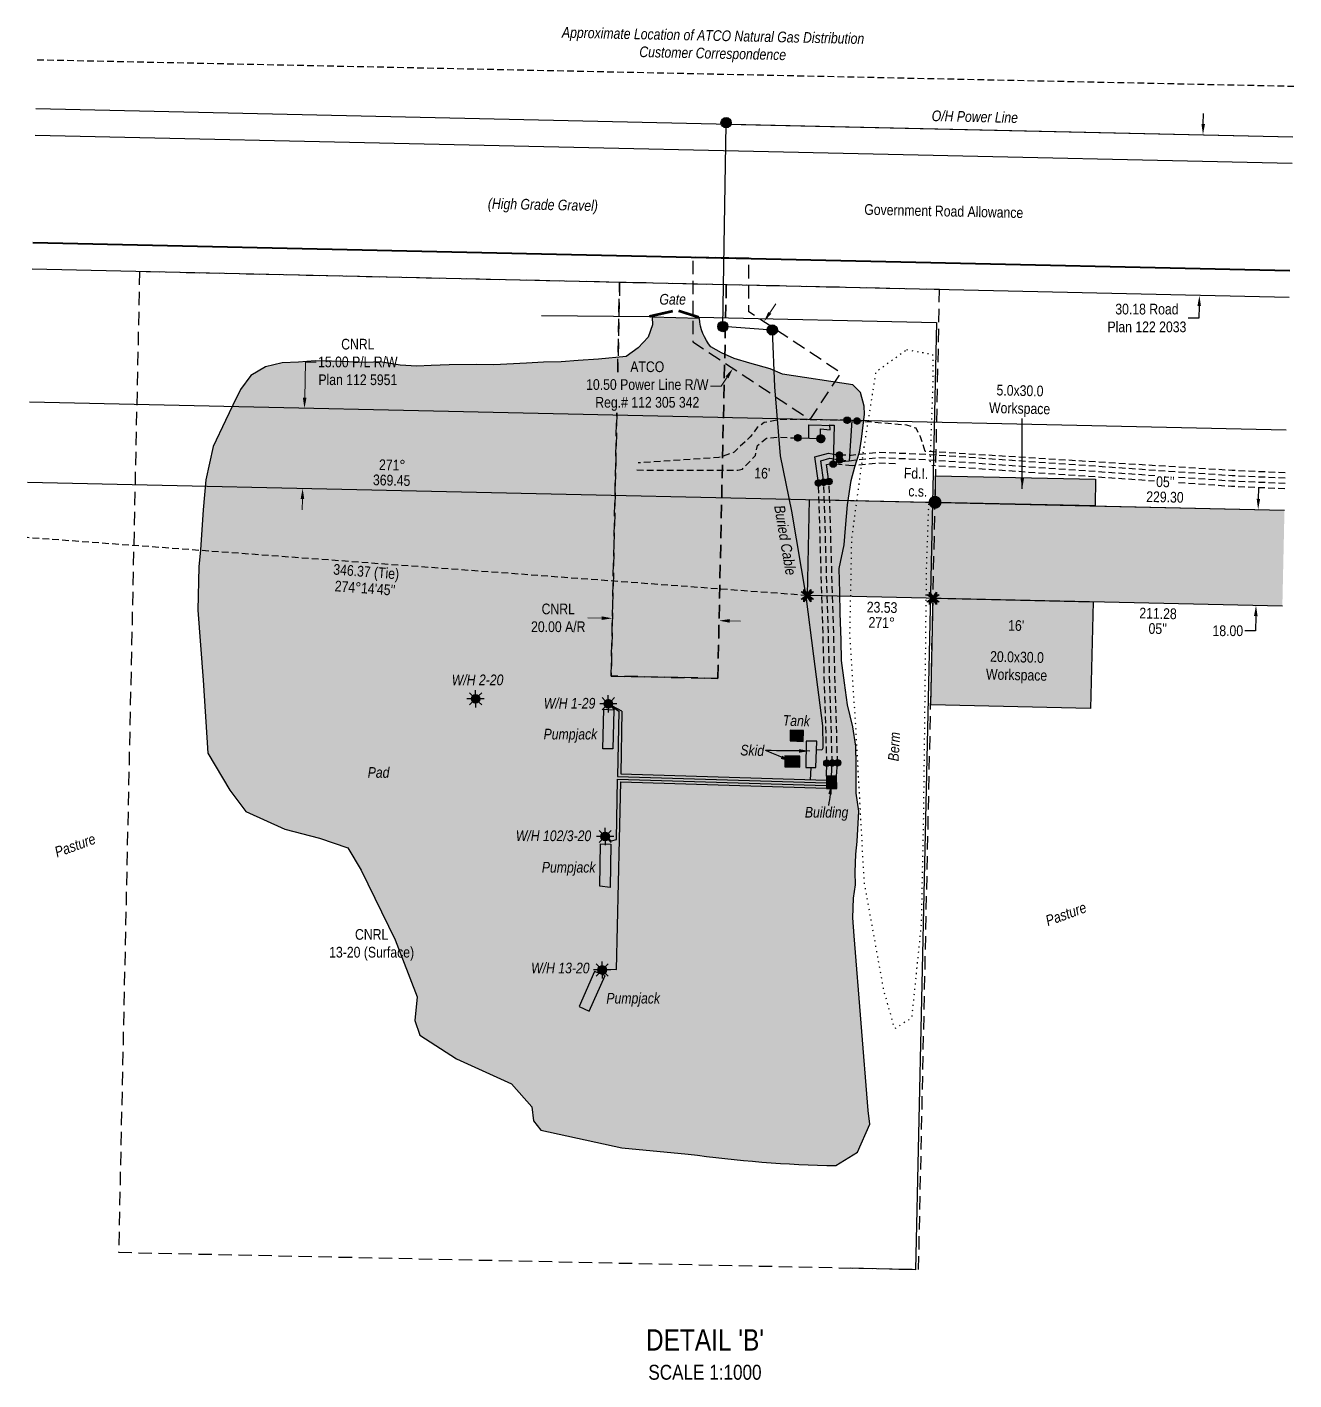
# Model space of a CAD drawing. Extents: x 397736 to 405633, y 6113180 to 6118658.
# Drawn here: x 403113 to 404300, y 6113451 to 6114719 of the extents above; entities that cross this region are included whole.
import ezdxf
from ezdxf.enums import TextEntityAlignment as Align

# ---------------------------------------------------------------- set-up
doc = ezdxf.new("R2010")
doc.units = 0
doc.header["$LTSCALE"] = 5
doc.header["$PDSIZE"] = 0.5
for name, pattern in [('foc-ACCESSROAD', [3.75, 2.5, -1.25]), ('foc-FLOWLINE', [3.75, 2.5, -1.25]), ('foc-TIELINE', [1.875, 1.25, -0.625]), ('foc-TOPO', [1, 0.2, -0.8]), ('UG_PIPE', [1.875, 1.25, -0.625])]:
    doc.linetypes.add(name, pattern=pattern)
doc.layers.get('Defpoints').update_dxf_attribs({"color": 9})
for name, color, linetype in [('AS-CABLE', 224, 'foc-CABLE'), ('AS-FENCE', 48, 'foc-FENCE'), ('AS-PIPE-UG', 44, 'UG_PIPE'), ('AS-PIPE-UG-T', 44, 'Continuous'), ('AS-POWER', 104, 'foc-POWER'), ('AS-POWER-EXISTING-PP', 72, 'Continuous'), ('AS-POWER-T', 104, 'Continuous'), ('AS-ROADS', 254, 'Continuous'), ('AS-SYMBOL', 7, 'Continuous'), ('AS-TELUS', 224, 'foc-TEL'), ('C-AR', 13, 'foc-ACCESSROAD'), ('C-RW', 13, 'Continuous'), ('C-WS', 13, 'foc-ACCESSROAD'), ('C-WS-S', 8, 'Continuous'), ('DETAIL-T', 7, 'Continuous'), ('F-EZE', 190, 'foc-FLOWLINE'), ('L-BD', 7, 'Continuous'), ('L-BD1', 253, 'Continuous'), ('L-MON', 1, 'Continuous'), ('L-MON-T', 1, 'Continuous'), ('L-ROAD-T', 7, 'Continuous'), ('L-SEC', 7, 'Continuous'), ('L-TIE', 7, 'foc-TIELINE'), ('L-TITLEDB', 4, 'Continuous'), ('L-TITLEDB-T', 4, 'Continuous'), ('P-PROPOSED', 10, 'Continuous'), ('P-PROPOSED-H', 21, 'Continuous'), ('P-TEMP-BLUE', 146, 'Continuous'), ('P-TEMP-BLUE-T', 146, 'Continuous'), ('P-TXT', 4, 'Continuous'), ('T-LOW-AREA', 48, 'foc-TOPO')]:
    doc.layers.add(name, color=color, linetype=linetype)
for name, color, linetype, lineweight in [('AS-GENERAL', 48, 'Continuous', 18), ('C-AR-T', 13, 'Continuous', 9), ('C-RW-T', 13, 'Continuous', 9), ('C-WS-T', 13, 'Continuous', 9), ('F-EZE-T', 190, 'Continuous', 9), ('T-TEXT', 48, 'Continuous', 18)]:
    doc.layers.add(name, color=color, linetype=linetype, lineweight=lineweight)
for name, color, linetype, true_color in [('AS-PIPE-AG', 7, 'Continuous', 0x7d00fa), ('AS-STRUCTURE-H', 7, 'Continuous', 0xa8a8a8), ('AS-STRUCTURE-T', 7, 'Continuous', 0x454545), ('P-TEMP-BLUE-H', 7, 'Continuous', 0x99e6ff)]:
    doc.layers.add(name, color=color, linetype=linetype, true_color=true_color)
doc.layers.add('AS-STRUCTURE', color=7, linetype='Continuous', lineweight=30, true_color=0x595959)
doc.styles.add('80CG', font='ARIALN.TTF', dxfattribs={"height": 10})
doc.styles.add('80L', font='ARIALN.TTF', dxfattribs={"height": 10})
doc.styles.add('80LS', font='ARIALNI.TTF', dxfattribs={"height": 10})
doc.styles.add('foc-LtypeFont', font='ARIALN.TTF', dxfattribs={"height": 7.35})
doc.linetypes.add('foc-CABLE', pattern='A,2,-1,["C",foc-LtypeFont,S=0.2,R=0,X=-0.625,Y=-0.75],-1.24,8', length=12.24)
doc.linetypes.add('foc-FENCE', pattern='A,10,-1,["X",foc-LtypeFont,S=0.2,R=0,X=-0.625,Y=-0.75],-1.24', length=12.24)
doc.linetypes.add('foc-POWER', pattern='A,6,-1,["P",foc-LtypeFont,S=0.2,R=0,X=-0.625,Y=-0.75],-1.24,4', length=12.24)
doc.linetypes.add('foc-POWER-NOLINE', pattern='A,0,-4,["P",foc-LtypeFont,S=0.2,R=0,X=-0.625,Y=-0.75],-8.24', length=12.24)
doc.linetypes.add('foc-TEL', pattern='A,2,-1,["T",foc-LtypeFont,S=0.2,R=0,X=-0.425,Y=-0.75],-1.24,8', length=12.24)
doc.linetypes.add('foc-TEL-NOLINE', pattern='A,0,-2,["T",foc-LtypeFont,S=0.2,R=0,X=-0.425,Y=-0.75],-10.24', length=12.24)
doc.dimstyles.new('Compass 5 000', dxfattribs={"dimscale": 5, "dimtxt": 9, "dimasz": 2, "dimexe": 0.2, "dimexo": 0.0625, "dimgap": 0.5, "dimtad": 0, "dimtih": 1, "dimtoh": 1, "dimzin": 0, "dimdsep": 46, "dimtxsty": '80CG', "dimcen": 0.1, "dimse1": 1, "dimse2": 1, "dimclrd": 256, "dimclrt": 256, "dimaunit": 1, "dimadec": 4, "dimazin": 0, "dimtfac": 0.06, "dimtofl": 0, "dimtmove": 0, "dimatfit": 1, "dimfxl": 0.2, "dimtolj": 1, "dimtzin": 0, "dimlwd": -1, "dimarcsym": 0})

# ---------------------------------------------------------------- blocks, each defined once
blk = doc.blocks.new('GAS')
h = blk.add_hatch(color=255)
h.dxf.hatch_style = 1
edge = h.paths.add_edge_path()
edge.add_arc((0, 0), 0.9, 0, 360)
for p, q in [((-0.81, 0), (-1.62, 0)), ((-0.57, 0.57), (-1.14, 1.14)), ((0, 0.81), (0, 1.62)), ((0.57, 0.57), (1.14, 1.14)), ((1.62, 0), (0.81, 0)), ((-0.57, -0.57), (-1.14, -1.14)), ((0, -0.81), (0, -1.62)), ((1.14, -1.14), (0.57, -0.57))]:
    blk.add_line(p, q)
blk.add_circle((0, 0), 0.8)
blk = doc.blocks.new('RISER')
h = blk.add_hatch(color=255)
h.dxf.hatch_style = 1
edge = h.paths.add_edge_path()
edge.add_arc((0, 0), 0.7, 0, 360)
blk.add_hatch(color=13).paths.add_polyline_path([(0.58, -0.15), (-0.58, -0.15, 0.774597)])
at = {"color": 13}
blk.add_line((-0.58, -0.15), (0.58, -0.15), dxfattribs=at)
blk.add_circle((0, 0), 0.6, dxfattribs=at)
blk = doc.blocks.new('PIG')
h = blk.add_hatch(color=255)
h.dxf.hatch_style = 1
edge = h.paths.add_edge_path()
edge.add_arc((0, 0), 0.85, 0, 360)
at = {"layer": 'AS-SYMBOL'}
h = blk.add_hatch(color=13, dxfattribs=at)
h.dxf.hatch_style = 1
h.paths.add_polyline_path([(-0.1, 0, 1), (-0.55, 0, 1)])
h = blk.add_hatch(color=13, dxfattribs=at)
h.dxf.hatch_style = 1
h.paths.add_polyline_path([(0.1, 0, 1), (0.55, 0, 1)])
at = {"layer": 'AS-SYMBOL', "color": 13}
for centre, radius in [((0, 0), 0.75), ((-0.33, 0), 0.225), ((0.33, 0), 0.225)]:
    blk.add_circle(centre, radius, dxfattribs=at)
blk = doc.blocks.new('fdia')
at = {"color": 255, "const_width": 1}
blk.add_lwpolyline([(-0.5, 0, 1), (0.5, 0, 1)], format="xyb", close=True, dxfattribs=at)
blk = doc.blocks.new('Fdiaa')
blk.add_blockref('fdia', (0, 0))
blk = doc.blocks.new('fdib')
at = {"color": 1, "const_width": 1.6}
blk.add_lwpolyline([(-0.4, 0, 1), (0.4, 0, 1)], format="xyb", close=True, dxfattribs=at)
at = {"color": 1}
blk.add_circle((0, 0), 0.8, dxfattribs=at)
blk = doc.blocks.new('Fdibb')
blk.add_blockref('fdib', (0, 0))
blk = doc.blocks.new('fdicc')
for name in ['Fdibb', 'Fdiaa']:
    blk.add_blockref(name, (0, 0))
blk = doc.blocks.new('FDI')
blk.add_blockref('fdicc', (0, 0))
blk = doc.blocks.new('TEMP')
h = blk.add_hatch(color=255)
h.dxf.hatch_style = 1
h.paths.add_polyline_path([(0, 0.25), (-0.67, 1.15), (-0.67, 0.67), (-1.15, 0.67), (-0.25, 0), (-1.15, -0.67), (-0.67, -0.67), (-0.67, -1.15), (0, -0.25), (0.67, -1.15), (0.67, -0.67), (1.15, -0.67), (0.25, 0), (1.15, 0.67), (0.67, 0.67), (0.67, 1.15)])
h.paths.add_polyline_path([(0.57, 0.85), (0.57, 0.57), (0.85, 0.57), (0.08, 0), (0.85, -0.57), (0.57, -0.57), (0.57, -0.85), (0, -0.08), (-0.57, -0.85), (-0.57, -0.57), (-0.85, -0.57), (-0.08, 0), (-0.85, 0.57), (-0.57, 0.57), (-0.57, 0.85), (0, 0.08)], flags=16)
h = blk.add_hatch(color=1)
h.dxf.hatch_style = 1
h.paths.add_polyline_path([(0, 0.08), (-0.57, 0.85), (-0.57, 0.57), (-0.85, 0.57), (-0.08, 0), (-0.85, -0.57), (-0.57, -0.57), (-0.57, -0.85), (0, -0.08), (0.57, -0.85), (0.57, -0.57), (0.85, -0.57), (0.08, 0), (0.85, 0.57), (0.57, 0.57), (0.57, 0.85)])
at = {"color": 1}
for p, q in [((-0.08, 0), (0.08, 0)), ((0, 0.08), (0, -0.08))]:
    blk.add_line(p, q, dxfattribs=at)
at = {"color": 255, "flags": 128}
blk.add_lwpolyline([(-0.25, 0), (-1.15, 0.67), (-0.67, 0.67), (-0.67, 1.15), (0, 0.25), (0.67, 1.15), (0.67, 0.67), (1.15, 0.67), (0.25, 0), (1.15, -0.67), (0.67, -0.67), (0.67, -1.15), (0, -0.25), (-0.67, -1.15), (-0.67, -0.67), (-1.15, -0.67)], close=True, dxfattribs=at)
at = {"color": 1, "flags": 128}
blk.add_lwpolyline([(-0.08, 0), (-0.85, 0.57), (-0.57, 0.57), (-0.57, 0.85), (0, 0.08), (0.57, 0.85), (0.57, 0.57), (0.85, 0.57), (0.08, 0), (0.85, -0.57), (0.57, -0.57), (0.57, -0.85), (0, -0.08), (-0.57, -0.85), (-0.57, -0.57), (-0.85, -0.57)], close=True, dxfattribs=at)
blk = doc.blocks.new('*D64')
at = {"layer": 'C-AR-T', "transparency": 16777216}
for p, q in [((403651.7, 6114165.3), (403638.7, 6114165.5)), ((403771.7, 6114162.7), (403781.6, 6114162.5))]:
    blk.add_line(p, q, dxfattribs=at)
for points in [[(403651.8, 6114166.9), (403651.7, 6114163.6), (403661.7, 6114165.1)], [(403771.7, 6114164.4), (403771.6, 6114161), (403761.7, 6114162.9)]]:
    blk.add_solid(points, dxfattribs=at)
at = {"layer": 'Defpoints', "color": 0, "transparency": 16777216}
for p in [(403662.3, 6114193.3), (403762.3, 6114191.2), (403661.7, 6114165.1)]:
    blk.add_point(p, dxfattribs=at)
at = {"layer": 'C-AR-T', "transparency": 16777216, "insert": (403611, 6114165.5), "char_height": 10, "attachment_point": 5, "style": '80CG'}
blk.add_mtext('\\A1;CNRL\\P20.00 A/R', dxfattribs=at)
blk = doc.blocks.new('*D65')
at = {"layer": 'C-RW-T', "transparency": 16777216}
for p, q in [((403373.4, 6114371.8), (403374.1, 6114405.3)), ((403374.1, 6114405.3), (403384.1, 6114405.3)), ((403371.3, 6114276.9), (403371.1, 6114266.9))]:
    blk.add_line(p, q, dxfattribs=at)
for points in [[(403371.7, 6114371.9), (403375.1, 6114371.8), (403373.2, 6114361.8)], [(403369.6, 6114276.9), (403373, 6114276.9), (403371.5, 6114286.9)]]:
    blk.add_solid(points, dxfattribs=at)
at = {"layer": 'Defpoints', "color": 0, "transparency": 16777216}
for p in [(403449.3, 6114360.2), (403371.5, 6114286.9), (403447.7, 6114285.2)]:
    blk.add_point(p, dxfattribs=at)
at = {"layer": 'C-RW-T', "transparency": 16777216, "insert": (403423.2, 6114405.3), "char_height": 10, "attachment_point": 5, "style": '80CG'}
blk.add_mtext('\\A1;CNRL\\P15.00 P/L R/W\\PPlan 112 5951', dxfattribs=at)
blk = doc.blocks.new('POWERPOLE')
h = blk.add_hatch(color=255)
edge = h.paths.add_edge_path()
edge.add_arc((0, 0), 0.96, 0, 360)
at = {"linetype": 'Continuous'}
for p, q in [((0.68, -0.68), (-0.68, 0.68)), ((-0.68, -0.68), (0.68, 0.68))]:
    blk.add_line(p, q, dxfattribs=at)
blk.add_circle((0, 0), 0.96, dxfattribs=at)
blk = doc.blocks.new('*D66')
at = {"layer": 'Defpoints', "color": 0, "transparency": 16777216}
for p in [(404144.6, 6114619.9), (404141.3, 6114469.3), (404211.7, 6114467.7)]:
    blk.add_point(p, dxfattribs=at)
at = {"layer": 'L-TITLEDB-T', "transparency": 16777216}
for p, q in [((404215.3, 6114628.3), (404215.5, 6114638.3)), ((404211.4, 6114457.7), (404211.2, 6114446.5)), ((404211.2, 6114446.5), (404201.2, 6114446.5))]:
    blk.add_line(p, q, dxfattribs=at)
for points in [[(404213.6, 6114628.4), (404216.9, 6114628.3), (404215, 6114618.3)], [(404209.8, 6114457.7), (404213.1, 6114457.7), (404211.7, 6114467.7)]]:
    blk.add_solid(points, dxfattribs=at)
at = {"layer": 'L-TITLEDB-T', "transparency": 16777216, "insert": (404162.5, 6114446.5), "char_height": 10, "attachment_point": 5, "style": '80CG'}
blk.add_mtext('\\A1;30.18 Road\\PPlan 122 2033', dxfattribs=at)
blk = doc.blocks.new('*D67')
at = {"layer": 'Defpoints', "color": 0, "transparency": 16777216}
for p in [(403827.9, 6114427), (403774.6, 6114399.3), (403798.8, 6114383.3)]:
    blk.add_point(p, dxfattribs=at)
at = {"layer": 'F-EZE-T', "transparency": 16777216}
for p, q in [((403809.2, 6114451.4), (403814.8, 6114459.7)), ((403763.6, 6114382.7), (403753.6, 6114382.7)), ((403769.1, 6114391), (403763.6, 6114382.7))]:
    blk.add_line(p, q, dxfattribs=at)
for points in [[(403807.8, 6114452.3), (403810.6, 6114450.5), (403803.7, 6114443.1)], [(403767.7, 6114391.9), (403770.5, 6114390.1), (403774.6, 6114399.3)]]:
    blk.add_solid(points, dxfattribs=at)
at = {"layer": 'F-EZE-T', "transparency": 16777216, "insert": (403694.4, 6114382.7), "char_height": 10, "attachment_point": 5, "style": '80CG'}
blk.add_mtext('\\A1;ATCO\\P10.50 Power Line R/W\\PReg.# 112 305 342', dxfattribs=at)
blk = doc.blocks.new('*D68')
at = {"layer": 'Defpoints', "color": 0, "transparency": 16777216}
for p in [(404185.8, 6114268.9), (404183.8, 6114178.9), (404264.7, 6114177.1)]:
    blk.add_point(p, dxfattribs=at)
at = {"layer": 'P-TXT', "transparency": 16777216}
for p, q in [((404266.9, 6114277.1), (404267.2, 6114287.1)), ((404264.5, 6114167.1), (404264.2, 6114153.4)), ((404264.2, 6114153.4), (404254.2, 6114153.4))]:
    blk.add_line(p, q, dxfattribs=at)
for points in [[(404265.3, 6114277.1), (404268.6, 6114277), (404266.7, 6114267.1)], [(404262.8, 6114167.2), (404266.2, 6114167.1), (404264.7, 6114177.1)]]:
    blk.add_solid(points, dxfattribs=at)
at = {"layer": 'P-TXT', "transparency": 16777216, "insert": (404238.3, 6114153.4), "char_height": 10, "attachment_point": 5, "style": '80CG'}
blk.add_mtext('\\A1;18.00', dxfattribs=at)

msp = doc.modelspace()

# ---------------------------------------------------------------- hatches: boundary and pattern name
at = {"layer": 'AS-ROADS'}
h = msp.add_hatch(color=256, dxfattribs=at)
h.dxf.hatch_style = 1
edge = h.paths.add_edge_path()
edge.add_line((403698.893, 6114447.282), (403699.403, 6114440.042))
edge.add_line((403699.403, 6114440.042), (403695.308, 6114428.597))
edge.add_line((403695.308, 6114428.597), (403685.898, 6114418.672))
edge.add_line((403685.898, 6114418.672), (403674.458, 6114410.322))
edge.add_line((403674.458, 6114410.322), (403648.668, 6114407.882))
edge.add_line((403648.668, 6114407.882), (403629.558, 6114406.632))
edge.add_line((403629.558, 6114406.632), (403613.653, 6114405.387))
edge.add_line((403613.653, 6114405.387), (403597.183, 6114405.042))
edge.add_line((403597.183, 6114405.042), (403581.328, 6114404.092))
edge.add_line((403581.328, 6114404.092), (403550.588, 6114402.737))
edge.add_line((403550.588, 6114402.737), (403534.543, 6114402.907))
edge.add_line((403534.543, 6114402.907), (403508.903, 6114402.527))
edge.add_line((403508.903, 6114402.527), (403491.933, 6114402.167))
edge.add_line((403491.933, 6114402.167), (403478.343, 6114401.482))
edge.add_line((403478.343, 6114401.482), (403462.873, 6114402.197))
edge.add_line((403462.873, 6114402.197), (403444.183, 6114405.582))
edge.add_line((403444.183, 6114405.582), (403431.693, 6114404.962))
edge.add_line((403431.693, 6114404.962), (403414.758, 6114405.577))
edge.add_line((403414.758, 6114405.577), (403398.598, 6114405.942))
edge.add_line((403398.598, 6114405.942), (403383.278, 6114406.377))
edge.add_line((403383.278, 6114406.377), (403367.538, 6114405.272))
edge.add_line((403367.538, 6114405.272), (403352.188, 6114404.382))
edge.add_line((403352.188, 6114404.382), (403336.838, 6114400.857))
edge.add_line((403336.838, 6114400.857), (403322.898, 6114392.567))
edge.add_line((403322.898, 6114392.567), (403313.378, 6114379.612))
edge.add_line((403313.378, 6114379.612), (403306.133, 6114364.712))
edge.add_line((403306.133, 6114364.712), (403299.163, 6114350.567))
edge.add_line((403299.163, 6114350.567), (403287.788, 6114326.192))
edge.add_line((403287.788, 6114326.192), (403280.873, 6114294.914))
edge.add_line((403280.873, 6114294.914), (403278.378, 6114266.651))
edge.add_line((403278.378, 6114266.651), (403275.883, 6114229.243))
edge.add_line((403275.883, 6114229.243), (403274.219, 6114213.449))
edge.add_line((403274.219, 6114213.449), (403273.387, 6114172.716))
edge.add_line((403273.387, 6114172.716), (403278.378, 6114107.045))
edge.add_line((403278.378, 6114107.045), (403282.536, 6114038.881))
edge.add_line((403282.536, 6114038.881), (403303.328, 6114003.967))
edge.add_line((403303.328, 6114003.967), (403318.298, 6113984.016))
edge.add_line((403318.298, 6113984.016), (403354.892, 6113967.391))
edge.add_line((403354.892, 6113967.391), (403387.328, 6113959.078))
edge.add_line((403387.328, 6113959.078), (403413.941, 6113949.934))
edge.add_line((403413.941, 6113949.934), (403426.417, 6113929.152))
edge.add_line((403426.417, 6113929.152), (403458.111, 6113863.666))
edge.add_line((403458.111, 6113863.666), (403478.93, 6113810.395))
edge.add_line((403478.93, 6113810.395), (403476.721, 6113788.131))
edge.add_line((403476.721, 6113788.131), (403481.428, 6113774.603))
edge.add_line((403481.428, 6113774.603), (403515.572, 6113752.129))
edge.add_line((403515.572, 6113752.129), (403567.203, 6113728.823))
edge.add_line((403567.203, 6113728.823), (403586.357, 6113707.181))
edge.add_line((403586.357, 6113707.181), (403587.752, 6113694.241))
edge.add_line((403587.752, 6113694.241), (403594.685, 6113685.54))
edge.add_line((403594.685, 6113685.54), (403670.466, 6113668.892))
edge.add_line((403670.466, 6113668.892), (403732.715, 6113663.084))
edge.add_arc((403890.895, 6114793.882), 1141.807, 262.036919, 269.00983)
edge.add_line((403871.163, 6113652.245), (403891.231, 6113664.86))
edge.add_line((403891.231, 6113664.86), (403902.834, 6113691.083))
edge.add_line((403902.834, 6113691.083), (403901.268, 6113703.722))
edge.add_line((403901.268, 6113703.722), (403888.318, 6113867.507))
edge.add_line((403888.318, 6113867.507), (403886.868, 6113884.332))
edge.add_line((403886.868, 6113884.332), (403887.713, 6113902.812))
edge.add_line((403887.713, 6113902.812), (403889.328, 6113915.277))
edge.add_line((403889.328, 6113915.277), (403889.088, 6113927.272))
edge.add_line((403889.088, 6113927.272), (403889.668, 6113944.002))
edge.add_line((403889.668, 6113944.002), (403890.968, 6113956.047))
edge.add_line((403890.968, 6113956.047), (403892.678, 6113984.427))
edge.add_line((403892.678, 6113984.427), (403890.153, 6114001.217))
edge.add_line((403890.153, 6114001.217), (403890.188, 6114028.207))
edge.add_line((403890.188, 6114028.207), (403889.808, 6114045.387))
edge.add_line((403889.808, 6114045.387), (403886.863, 6114063.332))
edge.add_line((403886.863, 6114063.332), (403882.118, 6114084.067))
edge.add_line((403882.118, 6114084.067), (403879.183, 6114104.492))
edge.add_line((403879.183, 6114104.492), (403876.408, 6114125.467))
edge.add_line((403876.408, 6114125.467), (403876.048, 6114144.707))
edge.add_line((403876.048, 6114144.707), (403875.173, 6114170.037))
edge.add_line((403875.173, 6114170.037), (403874.693, 6114189.302))
edge.add_line((403874.693, 6114189.302), (403874.208, 6114211.872))
edge.add_line((403874.208, 6114211.872), (403878.793, 6114233.952))
edge.add_line((403878.793, 6114233.952), (403880.083, 6114249.472))
edge.add_line((403880.083, 6114249.472), (403882.053, 6114271.602))
edge.add_line((403882.053, 6114271.602), (403885.428, 6114294.112))
edge.add_line((403885.428, 6114294.112), (403888.838, 6114307.177))
edge.add_line((403888.838, 6114307.177), (403893.148, 6114320.682))
edge.add_line((403893.148, 6114320.682), (403895.208, 6114333.147))
edge.add_line((403895.208, 6114333.147), (403898.003, 6114356.407))
edge.add_line((403898.003, 6114356.407), (403897.653, 6114363.837))
edge.add_line((403897.653, 6114363.837), (403894.068, 6114376.747))
edge.add_line((403894.068, 6114376.747), (403887.088, 6114384.067))
edge.add_line((403887.088, 6114384.067), (403821.048, 6114393.952))
edge.add_line((403821.048, 6114393.952), (403809.503, 6114398.967))
edge.add_line((403809.503, 6114398.967), (403790.468, 6114404.237))
edge.add_line((403790.468, 6114404.237), (403775.898, 6114408.647))
edge.add_line((403775.898, 6114408.647), (403763.808, 6114413.792))
edge.add_line((403763.808, 6114413.792), (403753.908, 6114419.567))
edge.add_arc((403791.28, 6114450.078), 48.245, 184.637693, 219.228461, ccw=False)
edge.add_line((403743.193, 6114446.177), (403698.893, 6114447.282))
at = {"layer": 'AS-STRUCTURE-H'}
h = msp.add_hatch(color=256, dxfattribs=at)
h.dxf.hatch_style = 1
h.paths.add_polyline_path([(403828.118, 6114050.167), (403840.338, 6114049.721), (403840.708, 6114059.852), (403828.358, 6114060.262)])
h = msp.add_hatch(color=256, dxfattribs=at)
h.dxf.hatch_style = 1
h.paths.add_polyline_path([(403852.348, 6114025.362), (403853.333, 6114050.102), (403843.348, 6114050.097), (403842.948, 6114025.327)])
h = msp.add_hatch(color=256, dxfattribs=at)
h.dxf.hatch_style = 1
h.paths.add_polyline_path([(403837.411, 6114025.716), (403837.408, 6114036.032), (403823.118, 6114036.187), (403823.138, 6114025.822)])
h = msp.add_hatch(color=256, dxfattribs=at)
h.dxf.hatch_style = 1
h.paths.add_polyline_path([(403862.241, 6114005.733), (403871.918, 6114005.752), (403871.821, 6114017.25), (403862.218, 6114017.272)])
at = {"layer": 'P-PROPOSED-H'}
h = msp.add_hatch(color=256, dxfattribs=at)
h.dxf.hatch_style = 1
h.paths.add_polyline_path([(404289.382, 6114176.599), (403844.415, 6114186.443), (403846.405, 6114276.387), (404291.372, 6114266.543)])
at = {"layer": 'P-TEMP-BLUE-H'}
h = msp.add_hatch(color=256, dxfattribs=at)
h.dxf.hatch_style = 1
h.paths.add_polyline_path([(403964.559, 6114298.77), (404114.467, 6114295.454), (404113.914, 6114270.469), (403964.007, 6114273.786)])
h = msp.add_hatch(color=256, dxfattribs=at)
h.dxf.hatch_style = 1
h.paths.add_polyline_path([(403962.078, 6114183.84), (404111.986, 6114180.523), (404109.775, 6114080.585), (403959.936, 6114083.9)])

# ---------------------------------------------------------------- linework, layer by layer
at = {"layer": 'AS-CABLE', "flags": 128}
for points in [[(403811.518, 6114435.262), (403813.428, 6114382.137), (403819.003, 6114317.512), (403829.543, 6114265.497), (403843.073, 6114185.882), (403850.148, 6114129.752), (403858.413, 6114064.262), (403858.778, 6114044.982), (403858.743, 6114043.387), (403857.968, 6114041.667), (403853.308, 6114041.812)], [(403847.373, 6114013.567), (403848.058, 6114025.307)]]:
    msp.add_lwpolyline(points, dxfattribs=at)
at = {"layer": 'AS-FENCE', "flags": 128}
for points in [[(403595.34, 6114449.041), (403696.348, 6114448.007)], [(403742.733, 6114447.207), (403965.273, 6114442.257), (403945.798, 6113554.672), (403884.863, 6113555.947)]]:
    msp.add_lwpolyline(points, dxfattribs=at)
at = {"layer": 'AS-GENERAL', "const_width": 2.499, "flags": 128}
for points in [[(403718.302, 6114453.012), (403696.348, 6114448.007)], [(403742.733, 6114447.207), (403723.7, 6114453.296)]]:
    msp.add_lwpolyline(points, dxfattribs=at)
at = {"layer": 'AS-PIPE-AG', "flags": 128}
for points in [[(403836.093, 6114334.262), (403856.528, 6114333.672), (403856.728, 6114342.597), (403865.868, 6114341.587), (403865.488, 6114346.392), (403869.468, 6114346.202), (403868.588, 6114309.667)], [(403845.663, 6114333.992), (403845.658, 6114346.412), (403869.688, 6114345.707)], [(403886.073, 6114350.557), (403883.463, 6114312.362), (403869.208, 6114311.012)], [(403891.103, 6114350.072), (403882.153, 6114350.802)], [(403854.706, 6114291.916), (403851.346, 6114316.504), (403864.082, 6114319.952), (403874.353, 6114318.102)], [(403859.658, 6114292.592), (403856.893, 6114312.827), (403865.388, 6114315.127), (403874.588, 6114313.527)], [(403864.61, 6114293.269), (403862.44, 6114309.151), (403866.694, 6114310.303), (403869.208, 6114311.012)], [(403670.611, 6114078.007), (403657.883, 6114085.047)], [(403659.828, 6114083.637), (403667.613, 6114078.057)], [(403667.613, 6114078.057), (403666.578, 6114016.832)], [(403670.611, 6114078.007), (403669.618, 6114019.242), (403862.225, 6114013.496)], [(403862.218, 6114017.272), (403862.692, 6114029.383)], [(403867.088, 6114016.907), (403867.688, 6114029.532)], [(403871.821, 6114017.25), (403872.684, 6114029.682)], [(403665.468, 6113957.782), (403666.531, 6114014.334)], [(403666.503, 6114014.334), (403861.906, 6114008.505)], [(403666.578, 6114016.832), (403862.23, 6114010.996)], [(403668.466, 6113957.726), (403669.482, 6114011.745)], [(403669.482, 6114011.745), (403862.24, 6114005.995)], [(403653.973, 6113836.197), (403665.655, 6113835.888), (403668.451, 6113957.789)], [(403656.558, 6113959.322), (403660.813, 6113956.612), (403665.478, 6113957.952)]]:
    msp.add_lwpolyline(points, dxfattribs=at)
at = {"layer": 'AS-PIPE-UG', "flags": 128}
for points in [[(403122.629, 6114688.622), (404300.232, 6114663.819)], [(403881.238, 6114350.672), (403820.118, 6114351.512), (403803.868, 6114348.577), (403797.408, 6114343.882), (403790.793, 6114335.077), (403775.763, 6114320.767), (403761.488, 6114315.752), (403685.713, 6114310.732)], [(403954.668, 6114321.577), (403950.443, 6114335.202), (403946.158, 6114343.162), (403937.718, 6114346.142), (403891.538, 6114349.907)], [(403684.698, 6114304.277), (403699.103, 6114303.837), (403779.133, 6114303.987), (403783.483, 6114304.967), (403795.648, 6114317.572), (403797.783, 6114327.112), (403805.963, 6114333.932), (403817.543, 6114334.892), (403834.783, 6114334.097)], [(404292.033, 6114296.401), (404242.208, 6114298.657), (403957.688, 6114318.452), (403938.811, 6114319.325), (403910.823, 6114320.578), (403885.266, 6114317.791), (403874.353, 6114318.102)], [(404292.143, 6114301.399), (404242.495, 6114303.648), (403954.668, 6114321.577)], [(403886.35, 6114307.854), (403868.588, 6114309.667)], [(404291.922, 6114291.403), (404241.921, 6114293.667), (403957.341, 6114313.466), (403938.588, 6114314.332), (403910.983, 6114315.567), (403885.808, 6114312.822), (403883.463, 6114312.362), (403874.588, 6114313.527)], [(404291.811, 6114286.405), (404241.635, 6114288.677), (403956.994, 6114308.48), (403938.365, 6114309.339), (403911.143, 6114310.557), (403886.35, 6114307.854)], [(403862.692, 6114029.383), (403854.902, 6114289.443)], [(403867.688, 6114029.532), (403859.898, 6114289.592)], [(403872.684, 6114029.682), (403864.894, 6114289.742)]]:
    msp.add_lwpolyline(points, dxfattribs=at)
at = {"layer": 'AS-POWER'}
for p, q in [((403765.163, 6114438.457), (403768.203, 6114628.313)), ((403811.518, 6114435.262), (403765.163, 6114438.457))]:
    msp.add_line(p, q, dxfattribs=at)
at = {"layer": 'AS-POWER', "linetype": 'foc-POWER-NOLINE'}
msp.add_line((403768.203, 6114628.313), (404299.174, 6114616.449), dxfattribs=at)
at = {"layer": 'AS-ROADS', "flags": 128}
msp.add_lwpolyline([(403698.893, 6114447.282), (403699.403, 6114440.042), (403695.308, 6114428.597), (403685.898, 6114418.672), (403674.458, 6114410.322), (403648.668, 6114407.882), (403629.558, 6114406.632), (403613.653, 6114405.387), (403597.183, 6114405.042), (403581.328, 6114404.092), (403550.588, 6114402.737), (403534.543, 6114402.907), (403508.903, 6114402.527), (403491.933, 6114402.167), (403478.343, 6114401.482), (403462.873, 6114402.197), (403444.183, 6114405.582), (403431.693, 6114404.962), (403414.758, 6114405.577), (403398.598, 6114405.942), (403383.278, 6114406.377), (403367.538, 6114405.272), (403352.188, 6114404.382), (403336.838, 6114400.857), (403322.898, 6114392.567), (403313.378, 6114379.612), (403306.133, 6114364.712), (403299.163, 6114350.567), (403287.788, 6114326.192), (403280.873, 6114294.914), (403278.378, 6114266.651), (403275.883, 6114229.243), (403274.219, 6114213.449), (403273.387, 6114172.716), (403278.378, 6114107.045), (403282.536, 6114038.881), (403303.328, 6114003.967), (403318.298, 6113984.016), (403354.892, 6113967.391), (403387.328, 6113959.078), (403413.941, 6113949.934), (403426.417, 6113929.152), (403458.111, 6113863.666), (403478.93, 6113810.395), (403476.721, 6113788.131), (403481.428, 6113774.603), (403515.572, 6113752.129), (403567.203, 6113728.823), (403586.357, 6113707.181), (403587.752, 6113694.241), (403594.685, 6113685.54), (403670.466, 6113668.892), (403732.715, 6113663.084, 0.03043445), (403871.163, 6113652.245), (403891.231, 6113664.86), (403902.834, 6113691.083), (403901.268, 6113703.722), (403888.318, 6113867.507), (403886.868, 6113884.332), (403887.713, 6113902.812), (403889.328, 6113915.277), (403889.088, 6113927.272), (403889.668, 6113944.002), (403890.968, 6113956.047), (403892.678, 6113984.427), (403890.153, 6114001.217), (403890.188, 6114028.207), (403889.808, 6114045.387), (403886.863, 6114063.332), (403882.118, 6114084.067), (403879.183, 6114104.492), (403876.408, 6114125.467), (403876.048, 6114144.707), (403875.173, 6114170.037), (403874.693, 6114189.302), (403874.208, 6114211.872), (403878.793, 6114233.952), (403880.083, 6114249.472), (403882.053, 6114271.602), (403885.428, 6114294.112), (403888.838, 6114307.177), (403893.148, 6114320.682), (403895.208, 6114333.147), (403898.003, 6114356.407), (403897.653, 6114363.837), (403894.068, 6114376.747), (403887.088, 6114384.067), (403821.048, 6114393.952), (403809.503, 6114398.967), (403790.468, 6114404.237), (403775.898, 6114408.647), (403763.808, 6114413.792), (403753.908, 6114419.567, -0.15208731), (403743.193, 6114446.177)], format="xyb", close=True, dxfattribs=at)
at = {"layer": 'AS-STRUCTURE', "flags": 128}
for points in [[(403662.038, 6114042.697), (403652.863, 6114042.847), (403653.628, 6114079.807), (403663.203, 6114079.357)], [(403828.118, 6114050.167), (403840.338, 6114049.721), (403840.708, 6114059.852), (403828.358, 6114060.262)], [(403852.348, 6114025.362), (403853.333, 6114050.102), (403843.348, 6114050.097), (403842.948, 6114025.327)], [(403837.411, 6114025.716), (403837.408, 6114036.032), (403823.118, 6114036.187), (403823.138, 6114025.822)], [(403862.241, 6114005.733), (403871.918, 6114005.752), (403871.821, 6114017.25), (403862.218, 6114017.272)], [(403659.558, 6113912.872), (403649.878, 6113913.942), (403650.463, 6113953.692), (403660.238, 6113953.382)], [(403644.943, 6113834.262), (403630.573, 6113801.372), (403640.063, 6113796.852), (403654.848, 6113830.432)]]:
    msp.add_lwpolyline(points, close=True, dxfattribs=at)
at = {"layer": 'AS-TELUS', "linetype": 'foc-TEL-NOLINE', "flags": 128}
msp.add_lwpolyline([(403118.797, 6114517.11), (404296.367, 6114490.825)], dxfattribs=at)
at = {"layer": 'C-AR'}
msp.add_lwpolyline([(403665.855, 6114357.751), (403660.551, 6114110.986), (403760.49, 6114108.845), (403768.419, 6114477.667), (403668.481, 6114479.903), (403666.672, 6114395.749)], dxfattribs=at)
at = {"layer": 'C-RW', "flags": 128}
for points in [[(404293.03, 6114341.497), (403115.458, 6114367.549)], [(403113.785, 6114292.595), (404291.372, 6114266.543)]]:
    msp.add_lwpolyline(points, dxfattribs=at)
at = {"layer": 'C-WS'}
msp.add_lwpolyline([(403666.672, 6114395.749), (403668.481, 6114479.903), (403218.742, 6114489.968), (403199.049, 6113570.953), (403948.594, 6113554.896), (403964.007, 6114273.786), (403968.266, 6114473.194), (403768.419, 6114477.667), (403760.49, 6114108.845), (403660.551, 6114110.986), (403665.855, 6114357.751)], dxfattribs=at)
at = {"layer": 'F-EZE', "flags": 128}
msp.add_lwpolyline([(403846.937, 6114351.323), (403875.977, 6114395.036), (403789.558, 6114452.449), (403789.558, 6114502.557), (403737.077, 6114503.662), (403737.077, 6114424.308)], close=True, dxfattribs=at)
at = {"layer": 'L-SEC', "flags": 128}
for points in [[(404298.612, 6114591.307), (403121.042, 6114617.615)], [(404296.37, 6114490.94), (403118.801, 6114517.293)]]:
    msp.add_lwpolyline(points, dxfattribs=at)
at = {"layer": 'L-TIE', "flags": 128}
msp.add_lwpolyline([(403844.415, 6114186.443), (403113.318, 6114240.724)], dxfattribs=at)
at = {"layer": 'L-TITLEDB', "flags": 128}
for points in [[(403121.604, 6114642.761), (404299.174, 6114616.449)], [(404298.612, 6114591.307), (403121.042, 6114617.615)], [(403118.801, 6114517.293), (404296.37, 6114490.94)], [(404295.808, 6114465.806), (403118.24, 6114492.159)]]:
    msp.add_lwpolyline(points, dxfattribs=at)
at = {"layer": 'P-TEMP-BLUE', "flags": 128}
for points in [[(403964.559, 6114298.77), (404114.467, 6114295.454), (404113.914, 6114270.469), (403964.007, 6114273.786)], [(403962.078, 6114183.84), (404111.986, 6114180.523), (404109.775, 6114080.585), (403959.936, 6114083.9)]]:
    msp.add_lwpolyline(points, close=True, dxfattribs=at)
at = {"layer": 'T-LOW-AREA', "flags": 128}
msp.add_lwpolyline([(403937.278, 6114416.892), (403961.738, 6114412.542), (403961.893, 6114386.797), (403955.803, 6114213.257), (403953.038, 6113977.977), (403950.978, 6113878.222), (403945.098, 6113820.352), (403942.038, 6113790.577), (403926.128, 6113780.467), (403915.918, 6113816.997), (403897.688, 6113918.057), (403889.748, 6114064.642), (403884.263, 6114149.292), (403886.018, 6114239.747), (403897.243, 6114323.442), (403908.813, 6114396.387)], close=True, dxfattribs=at)

# ---------------------------------------------------------------- block references
at = {"layer": 'AS-POWER-EXISTING-PP', "xscale": 4.998133849999936, "yscale": 4.998133849999936, "zscale": 4.998133849999936}
for p in [(403768.243, 6114629.577), (403765.168, 6114438.487), (403811.518, 6114435.262)]:
    msp.add_blockref('POWERPOLE', p, dxfattribs=at)
at = {"layer": 'AS-SYMBOL'}
for name, p, xscale, yscale, zscale in [('RISER', (403881.695, 6114350.737), 4.998133849999971, 4.998133849999971, 4.998133849999971), ('RISER', (403890.908, 6114350.057), 4.998133849999971, 4.998133849999971, 4.998133849999971), ('RISER', (403835.363, 6114334.242), 4.998133849999971, 4.998133849999971, 4.998133849999971), ('PIG', (403857.078, 6114333.382), 4.998133849999968, 4.998133849999968, 4.999999999999954), ('RISER', (403874.353, 6114318.102), 4.998133849999971, 4.998133849999971, 4.998133849999971), ('RISER', (403874.588, 6114313.527), 4.998133849999971, 4.998133849999971, 4.998133849999971), ('RISER', (403868.588, 6114309.667), 4.998133849999971, 4.998133849999971, 4.998133849999971), ('RISER', (403854.706, 6114291.916), 4.998133849999971, 4.998133849999971, 4.998133849999971), ('RISER', (403859.658, 6114292.592), 4.998133849999971, 4.998133849999971, 4.998133849999971), ('RISER', (403864.61, 6114293.269), 4.998133849999971, 4.998133849999971, 4.998133849999971), ('RISER', (403862.692, 6114029.383), 4.998133849999971, 4.998133849999971, 4.998133849999971), ('RISER', (403867.688, 6114029.532), 4.998133849999971, 4.998133849999971, 4.998133849999971), ('RISER', (403872.684, 6114029.682), 4.998133849999971, 4.998133849999971, 4.998133849999971)]:
    msp.add_blockref(name, p, dxfattribs=dict(at, xscale=xscale, yscale=yscale, zscale=zscale))
at = {"layer": 'C-WS-S', "xscale": 4.998133849999936, "yscale": 4.998133849999936, "zscale": 4.998133849999936}
for p in [(403533.563, 6114089.622), (403657.883, 6114085.047), (403655.008, 6113960.632), (403652.203, 6113835.537)]:
    msp.add_blockref('GAS', p, dxfattribs=at)
at = {"layer": 'L-MON'}
for p, xscale, yscale, zscale in [((403844.415, 6114186.443), 4.998133849999928, 4.998133849999928, 4.998133849999928), ((403962.078, 6114183.84), 4.998133849999982, 4.998133849999982, 4.998133849999982)]:
    msp.add_blockref('TEMP', p, dxfattribs=dict(at, xscale=xscale, yscale=yscale, zscale=zscale))

# ---------------------------------------------------------------- texts
at = {"layer": 'AS-CABLE', "insert": (403823.602, 6114238.33), "char_height": 9.99627, "width": 66.00987, "attachment_point": 5, "rotation": 279.644863, "style": '80CG'}
msp.add_mtext('\\A1;{\\fArial Narrow|b0|i1|c0|p34;Buried Cable}', dxfattribs=at)
at = {"layer": 'AS-PIPE-UG-T', "insert": (403755.832, 6114701.47), "char_height": 9.99623, "width": 283.06964, "attachment_point": 5, "rotation": 358.792485, "style": '80CG'}
msp.add_mtext('\\A1;{\\fArial Narrow|b0|i1|c0|p34;Approximate Location of ATCO Natural Gas Distribution\\PCustomer Correspondence}', dxfattribs=at)
at = {"layer": 'AS-POWER-T', "style": '80LS'}
msp.add_text('O/H Power Line', height=9.99626, rotation=358.720203, dxfattribs=at).set_placement((404001.279, 6114635.204), align=Align.MIDDLE_CENTER)
at = {"layer": 'AS-STRUCTURE', "char_height": 9.99627, "width": 50.98819, "attachment_point": 5, "style": '80CG'}
for insert in [(403622.39, 6114055.066), (403620.74, 6113930.311), (403681.204, 6113807.596)]:
    msp.add_mtext('\\A1;{\\fArial Narrow|b0|i1|c0|p34;Pumpjack}', dxfattribs=dict(at, insert=insert))
at = {"layer": 'AS-STRUCTURE-T', "char_height": 9.99627, "attachment_point": 1, "rotation": 358.403167, "style": '80L'}
for s, insert in [('\\pi0.76254;{\\fArial Narrow|b0|i1|c0|p34;Tank}', (403820.749, 6114074.48)), ('\\pi2.07174;{\\fArial Narrow|b0|i1|c0|p34;Skid}', (403779.669, 6114046.7))]:
    msp.add_mtext_dynamic_manual_height_columns(s, width=26.16799, gutter_width=49.981, heights=[0], dxfattribs=dict(at, insert=insert))
at = {"layer": 'AS-STRUCTURE-T', "insert": (403841.725, 6113988.378), "char_height": 9.99627, "attachment_point": 1, "style": '80L'}
msp.add_mtext_dynamic_manual_height_columns('\\pi0.29887;{\\fArial Narrow|b0|i1|c0|p34;Building}', width=40.81464, gutter_width=49.981, heights=[0], dxfattribs=at)
at = {"layer": 'C-WS-T', "attachment_point": 5, "style": '80CG'}
for s, insert, char_height, width in [('\\A1;{\\fArial Narrow|b0|i1|c0|p34;W/H 2-20}', (403535.393, 6114107.346), 9.99627, 48.40389), ('\\A1;{\\fArial Narrow|b0|i1|c0|p34;W/H 1-29}', (403621.596, 6114085.406), 9.99627, 48.40389), ('\\A1;{\\fArial Narrow|b0|i1|c0|p34;Pad}', (403442.632, 6114020.579), 9.99627, 21.03348), ('\\A1;{\\fArial Narrow|b0|i1|c0|p34;W/H 102/3-20}', (403606.56, 6113961.23), 9.99627, 70.85799), ('\\A1;CNRL\\P13-20 (Surface)', (403436.146, 6113859.042), 10, 78.99494), ('\\A1;{\\fArial Narrow|b0|i1|c0|p34;W/H 13-20}', (403612.944, 6113837.329), 9.99627, 54.93624)]:
    msp.add_mtext(s, dxfattribs=dict(at, insert=insert, char_height=char_height, width=width))
at = {"layer": 'DETAIL-T', "color": 3, "insert": (403748.433, 6113475.107), "char_height": 19.99254, "width": 109.66792, "attachment_point": 5, "style": '80CG'}
msp.add_mtext("DETAIL 'B'\\P{\\H0.7x;SCALE 1:1000}", dxfattribs=at)
at = {"layer": 'L-BD', "style": '80L'}
msp.add_text("16'", height=9.9963, rotation=358.7344, dxfattribs=at).set_placement((403794.557, 6114296.281))
for s, p in [('346.37 (Tie)', (403431.016, 6114207.614)), ("274°14'45''", (403429.961, 6114193.408))]:
    msp.add_text(s, height=9.99627, rotation=355.7538, dxfattribs=at).set_placement(p, align=Align.MIDDLE)
at = {"layer": 'L-BD', "insert": (403431.661, 6114314.308), "char_height": 9.99627, "width": 46.45575, "attachment_point": 1, "rotation": 358.7344, "line_spacing_factor": 0.856743, "style": '80L'}
msp.add_mtext('\\pi11.50647;271° \\P\\pi6.18103;369.45', dxfattribs=at)
at = {"layer": 'L-BD1', "linetype": 'Continuous', "style": '80L'}
for s, p in [('23.53', (403914.354, 6114175.397)), ('271°', (403914.039, 6114161.156)), ('211.28', (404172.917, 6114169.677)), ("16'", (404039.998, 6114158.369)), ("05''", (404172.602, 6114155.435))]:
    msp.add_text(s, height=9.9963, rotation=358.7326, dxfattribs=at).set_placement(p, align=Align.MIDDLE)
at = {"layer": 'L-ROAD-T', "style": '80L'}
msp.add_text('Government Road Allowance', height=9.99623, rotation=358.793575, dxfattribs=at).set_placement((403972.157, 6114546.748), align=Align.MIDDLE_CENTER)
at = {"layer": 'P-TEMP-BLUE-T', "char_height": 10, "width": 56.90081, "attachment_point": 5, "rotation": 358.732634, "style": '80CG'}
for s, insert in [('\\A1;5.0x30.0\\PWorkspace', (404043.388, 6114368.722)), ('\\A1;20.0x30.0\\PWorkspace', (404040.545, 6114119.006))]:
    msp.add_mtext(s, dxfattribs=dict(at, insert=insert))
at = {"layer": 'T-TEXT', "style": '80LS'}
for s, height, rotation, p in [('(High Grade Gravel)', 9.99623, 358.793575, (403596.615, 6114552.819)), ('Pasture', 9.9963, 20, (403158.266, 6113952.309)), ('Pasture', 9.9963, 20, (404086.621, 6113888.03))]:
    msp.add_text(s, height=height, rotation=rotation, dxfattribs=at).set_placement(p, align=Align.MIDDLE_CENTER)
at = {"layer": 'T-TEXT', "insert": (403718.187, 6114464.022), "char_height": 9.99627, "width": 24.64741, "attachment_point": 5, "style": '80CG'}
msp.add_mtext('\\A1;{\\fArial Narrow|b0|i1|c0|p34;Gate}', dxfattribs=at)
at = {"layer": 'T-TEXT', "insert": (403925.688, 6114044.897), "char_height": 9.99627, "width": 27.26581, "attachment_point": 5, "rotation": 86.80985, "style": '80CG'}
msp.add_mtext('\\A1;{\\fArial Narrow|b0|i1|c0|p34;Berm}', dxfattribs=at)

# ---------------------------------------------------------------- dimensions: what is measured, and where the dimension line sits
at = {"layer": 'C-AR-T'}
dim = msp.add_linear_dim(base=(403661.713, 6114165.056), p1=(403762.26, 6114191.179), p2=(403662.321, 6114193.327), angle=178.768575, text='CNRL\\P20.00 A/R', dimstyle='Compass 5 000', dxfattribs=at)
dim.commit()
dim.dimension.update_dxf_attribs({"geometry": '*D64', "text_midpoint": (403611.007, 6114165.549), "dimtype": 161})
at = {"layer": 'C-RW-T'}
dim = msp.add_linear_dim(base=(403371.521, 6114286.893), p1=(403449.326, 6114360.162), p2=(403447.668, 6114285.209), angle=268.732634, text='CNRL\\P15.00 P/L R/W\\PPlan 112 5951', dimstyle='Compass 5 000', dxfattribs=at)
dim.commit()
dim.dimension.update_dxf_attribs({"geometry": '*D65', "text_midpoint": (403423.225, 6114405.27), "dimtype": 161})
at = {"layer": 'F-EZE-T'}
dim = msp.add_linear_dim(base=(403774.647, 6114399.348), p1=(403827.866, 6114426.999), p2=(403798.825, 6114383.286), angle=236.402183, text='ATCO\\P10.50 Power Line R/W\\PReg.# 112 305 342', dimstyle='Compass 5 000', dxfattribs=at)
dim.commit()
dim.dimension.update_dxf_attribs({"geometry": '*D67', "text_midpoint": (403694.44, 6114382.689), "dimtype": 161})
at = {"layer": 'L-TITLEDB-T'}
dim = msp.add_linear_dim(base=(404211.666, 6114467.689), p1=(404144.649, 6114619.902), p2=(404141.278, 6114469.264), angle=268.717962, text='30.18 Road\\PPlan 122 2033', dimstyle='Compass 5 000', dxfattribs=at)
dim.commit()
dim.dimension.update_dxf_attribs({"geometry": '*D66', "text_midpoint": (404162.457, 6114446.469), "dimtype": 161})

# ---------------------------------------------------------------- leaders
at = {"layer": 'AS-STRUCTURE-T', "path_type": 1}
for points in [[(403846.63, 6114040.715), (403805.166, 6114041.177)], [(403867.018, 6114010.204), (403864.268, 6113989.818)]]:
    msp.add_leader(points, dimstyle='Compass 5 000', override={"dimgap": 0.5, "dimtad": 0}, dxfattribs=at)
msp.add_leader([(403829.359, 6114031.03), (403805.166, 6114041.177)], dimstyle='Compass 5 000', dxfattribs=at)
at = {"layer": 'P-TEMP-BLUE-T', "path_type": 1}
msp.add_leader([(404045.671, 6114286.374), (404045.712, 6114352.447)], dimstyle='Compass 5 000', override={"dimgap": 0.5, "dimtad": 0}, dxfattribs=at)

# ---------------------------------------------------------------- next in the draw order: texts
at = {"layer": 'L-MON-T', "insert": (403933.833, 6114306.207), "char_height": 9.99626, "width": 22.03583, "attachment_point": 1, "rotation": 358.721332, "style": '80L', "bg_fill": 2}
msp.add_mtext('\\pi1.0614;Fd.I.\\P\\pi5.63677;c.s.', dxfattribs=at)

# ---------------------------------------------------------------- next in the draw order: linework, layer by layer
at = {"layer": 'P-PROPOSED', "flags": 128}
msp.add_lwpolyline([(404289.382, 6114176.599), (403844.415, 6114186.443), (403846.405, 6114276.387), (404291.372, 6114266.543)], dxfattribs=at)

# ---------------------------------------------------------------- next in the draw order: block references
at = {"layer": 'L-MON', "xscale": 4.998133849999936, "yscale": 4.998133849999936, "zscale": 4.998133849999936}
msp.add_blockref('FDI', (403964.008, 6114273.842), dxfattribs=at)

# ---------------------------------------------------------------- next in the draw order: texts
at = {"layer": 'L-BD', "insert": (404179.509, 6114283.777), "char_height": 9.9963, "width": 35.65669, "attachment_point": 2, "rotation": 358.7326, "style": '80L', "bg_fill": 3, "box_fill_scale": 1.15, "bg_fill_color": 256, "bg_fill_true_color": 256, "bg_fill_transparency": 0}
msp.add_mtext('229.30', dxfattribs=at)

# ---------------------------------------------------------------- next in the draw order: texts
at = {"layer": 'L-BD', "insert": (404179.824, 6114298.018), "char_height": 9.9963, "width": 16.66267, "attachment_point": 2, "rotation": 358.7326, "style": '80L', "bg_fill": 3, "box_fill_scale": 1.15, "bg_fill_color": 256, "bg_fill_true_color": 256, "bg_fill_transparency": 0}
msp.add_mtext("05''", dxfattribs=at)

# ---------------------------------------------------------------- next in the draw order: dimensions: what is measured, and where the dimension line sits
at = {"layer": 'P-TXT'}
dim = msp.add_linear_dim(base=(404264.729, 6114177.144), p1=(404185.769, 6114268.88), p2=(404183.779, 6114178.935), angle=268.732634, text='18.00', dimstyle='Compass 5 000', dxfattribs=at)
dim.commit()
dim.dimension.update_dxf_attribs({"geometry": '*D68', "text_midpoint": (404238.265, 6114153.362), "dimtype": 161})

doc.saveas('drawing.dxf')
